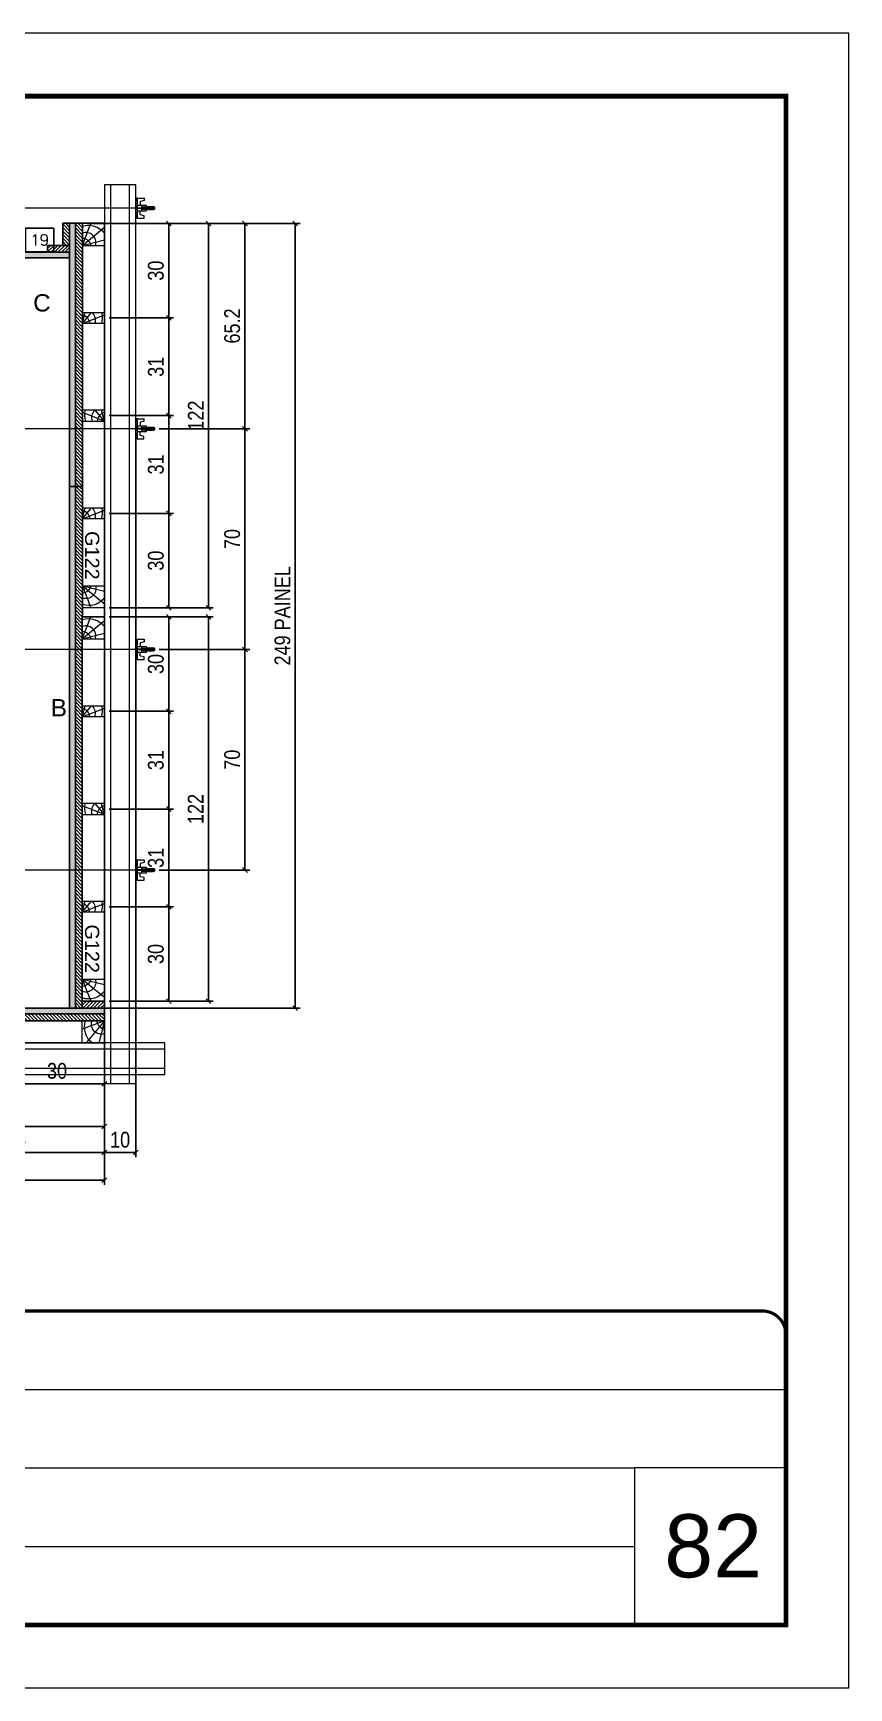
# Model space of a CAD drawing. Extents: x 2949 to 9203, y -16089 to 12527.
# Drawn here: x 5515 to 6033, y -11495 to -10445 of the extents above; entities that cross this region are included whole.
import ezdxf
from ezdxf.enums import TextEntityAlignment as Align

# ---------------------------------------------------------------- set-up
doc = ezdxf.new("R2010")
doc.units = 0
doc.linetypes.add('CONTINUO', pattern=[0])
doc.linetypes.add('DASHED', pattern=[0.75, 0.5, -0.25])
for name, color, linetype, lineweight in [('CARIMBO', 255, 'Continuous', 9), ('CONCRETO', 251, 'Continuous', 25), ('Folhas', 255, 'Continuous', 9), ('Hachura', 251, 'Continuous', 9), ('Madeira', 126, 'Continuous', 18), ('Perfil Metálico', 224, 'Continuous', 18), ('SARRAFO DE PRESSAO', 251, 'DASHED', 9)]:
    doc.layers.add(name, color=color, linetype=linetype, lineweight=lineweight)
for name, color, linetype in [('COTA', 241, 'Continuous'), ('MEIO_PONT', 93, 'Continuous'), ('Painéis', 200, 'Continuous'), ('SARRAFO', 251, 'Continuous'), ('TEXTO_GERAL', 7, 'Continuous')]:
    doc.layers.add(name, color=color, linetype=linetype)
doc.styles.add('ARIAL', font='arial.ttf')
doc.styles.add('COTA TECNICA 2X', font='techl___.ttf', dxfattribs={"height": 10})
doc.styles.add('ROMANS', font='romans.shx')
doc.styles.add('SANSSERIF', font='sas_____.pfb')
doc.dimstyles.new('Cota Seção interna', dxfattribs={"dimtxt": 7, "dimasz": 6, "dimexe": 0.18, "dimexo": 2, "dimgap": -4, "dimtad": 3, "dimdec": 1, "dimlfac": 0.5, "dimzin": 12, "dimdsep": 46, "dimtxsty": 'ROMANS', "dimblk": 'ARCHTICK', "dimcen": 0.09, "dimse1": 1, "dimse2": 1, "dimsd1": 1, "dimsd2": 1, "dimclrd": 180, "dimclre": 5, "dimclrt": 1, "dimadec": 0, "dimazin": 3, "dimtfac": 1, "dimtdec": 1, "dimtofl": 0, "dimtmove": 0, "dimatfit": 3, "dimldrblk": 'ARCHTICK', "dimfxl": 1, "dimtolj": 1, "dimtzin": 0, "dimarcsym": 0})
doc.dimstyles.new('SECAO PILAR', dxfattribs={"dimtxt": 10, "dimasz": 3, "dimexe": 3, "dimexo": 3, "dimgap": 3, "dimtad": 1, "dimdec": 1, "dimlfac": 0.5, "dimzin": 12, "dimdsep": 46, "dimtxsty": 'COTA TECNICA 2X', "dimblk1": 'OBLIQUE', "dimblk2": 'OBLIQUE', "dimsah": 1, "dimcen": 0.9, "dimclrd": 256, "dimclre": 256, "dimclrt": 256, "dimadec": 1, "dimazin": 3, "dimtfac": 1, "dimtdec": 1, "dimtmove": 0, "dimatfit": 3, "dimfxl": 1, "dimtolj": 1, "dimtzin": 12, "dimarcsym": 0})

# ---------------------------------------------------------------- blocks, each defined once
blk = doc.blocks.new('9999999999')
at = {"color": 30, "linetype": 'CONTINUO'}
for p, q in [((98564.6, 34379.6), (99584, 34379.6)), ((98564.6, 34329.8), (99488, 34329.8)), ((99584, 34329.8), (99488, 34329.8)), ((99488, 34329.8), (99488, 34230.2)), ((98564.6, 34280), (99488, 34280))]:
    blk.add_line(p, q, dxfattribs=at)
at = {"color": 30, "linetype": 'CONTINUO', "const_width": 2}
blk.add_lwpolyline([(99584, 34230.2), (99584, 34414.4, 0.414214), (99569, 34429.4), (98229, 34429.4, 0.414214), (98214, 34414.4), (98214, 34245.2, 0.414214), (98229, 34230.2), (99584, 34230.2)], format="xyb", dxfattribs=at)
at = {"layer": 'Folhas'}
blk.add_lwpolyline([(98139, 34190.2), (99624, 34190.2), (99624, 35240.2), (98139, 35240.2)], close=True, dxfattribs=at)
at = {"layer": 'Folhas', "color": 30, "const_width": 3}
blk.add_lwpolyline([(98214, 34230.2), (99584, 34230.2), (99584, 35200.2), (98214, 35200.2)], close=True, dxfattribs=at)
blk = doc.blocks.new('*D2767')
at = {"layer": 'COTA', "color": 180, "lineweight": -2, "transparency": 16777216}
for p, q in [((5528.3, -10568.5), (5510.3, -10568.5)), ((5510.3, -10568.5), (5510.3, -10583.5)), ((5528.3, -10583.5), (5528.3, -10568.5)), ((5510.3, -10583.5), (5528.3, -10583.5))]:
    blk.add_line(p, q, dxfattribs=at)
at = {"layer": 'Defpoints', "color": 0, "transparency": 16777216}
for p in [(5500.3, -10587.5), (5538.3, -10587.5), (5538.3, -10587.5)]:
    blk.add_point(p, dxfattribs=at)
at = {"layer": 'COTA', "color": 1, "transparency": 16777216, "insert": (5519.3, -10576), "char_height": 7, "attachment_point": 5, "style": 'ROMANS'}
blk.add_mtext('\\A1;19', dxfattribs=at)
blk = doc.blocks.new('_ArchTick')
at = {"color": 0, "linetype": 'ByBlock', "const_width": 0.15}
blk.add_lwpolyline([(-0.5, -0.5), (0.5, 0.5)], dxfattribs=at)
blk = doc.blocks.new('*D2820')
at = {"layer": 'COTA', "color": 180, "lineweight": -2, "transparency": 16777216}
for p, q in [((5283.3, -11026), (5257.3, -11026)), ((5257.3, -11026), (5257.3, -11041)), ((5283.3, -11041), (5283.3, -11026)), ((5257.3, -11041), (5283.3, -11041))]:
    blk.add_line(p, q, dxfattribs=at)
at = {"layer": 'Defpoints', "color": 0, "transparency": 16777216}
for p in [(5002.3, -11045), (5002.3, -11063.5), (5538.3, -11063.5)]:
    blk.add_point(p, dxfattribs=at)
at = {"layer": 'COTA', "color": 1, "transparency": 16777216, "insert": (5270.3, -11033.5), "char_height": 7, "attachment_point": 5, "style": 'ROMANS'}
blk.add_mtext('\\A1;268', dxfattribs=at)
blk = doc.blocks.new('C')
at = {"layer": 'Hachura', "color": 0}
for p, q in [((0, 3.22), (0, -3.22)), ((0.45, 3.22), (0, 3.22)), ((0.46, 3.16), (0, 3.16)), ((0.46, 3.05), (0, 3.05)), ((0.46, 2.88), (0, 2.88)), ((0, 2.75), (0, -1.16)), ((0.46, 2.65), (0, 2.65)), ((0.46, 2.23), (0, 2.23)), ((0.46, 1.51), (0, 1.51)), ((0.39, 0.49), (0.17, 0.49)), ((0.45, -3.23), (0.45, 3.22)), ((0.45, 3.22), (2.58, 3.22)), ((1.74, 0.97), (0.45, 0.97)), ((1.45, 0.1), (0.45, 0.1)), ((1.35, 1.94), (1.35, 0.96)), ((2.58, 2.39), (1.47, 2.09)), ((1.74, -0.97), (1.74, 0.97)), ((1.74, 0.97), (1.74, 0.84)), ((1.74, 0.97), (1.74, 0.84)), ((1.74, 0.84), (3.35, 0.84)), ((3.35, 0.45), (1.74, 0.45)), ((2.58, 3.22), (2.58, 2.39)), ((3.32, 0.84), (3.32, -0.84)), ((3.35, 0.84), (3.35, -0.84)), ((3.68, 0.45), (3.35, 0.45)), ((3.84, -0.52), (3.35, 0.45)), ((3.35, 0.06), (3.67, -0.57)), ((3.68, 0.45), (4.16, -0.52)), ((3.72, 0.5), (4.25, -0.57)), ((4.37, -0.55), (3.83, 0.53)), ((4.15, 0.45), (3.93, 0.45)), ((4.42, -0.52), (3.93, 0.45)), ((4.15, 0.45), (4.26, 0.45)), ((4.26, 0.45), (4.74, -0.52)), ((4.3, 0.5), (4.83, -0.57)), ((4.95, -0.55), (4.41, 0.53)), ((4.51, 0.45), (4.84, 0.45)), ((5, -0.52), (4.51, 0.45)), ((4.84, 0.45), (5.32, -0.52)), ((4.88, 0.5), (5.41, -0.57)), ((5.53, -0.55), (4.99, 0.53)), ((5.58, -0.52), (5.09, 0.45)), ((5.42, 0.45), (5.09, 0.45)), ((5.58, -0.52), (5.09, 0.45)), ((5.42, 0.45), (5.74, -0.19)), ((5.46, 0.5), (5.74, -0.07)), ((5.74, 0.19), (5.57, 0.53)), ((5.74, 0.32), (5.68, 0.45)), ((5.68, 0.45), (5.74, 0.45)), ((5.74, 0.45), (5.9, 0.29)), ((5.74, 0.45), (5.74, -0.52)), ((5.9, -0.36), (5.9, 0.29)), ((0.45, 0), (0, 0)), ((0.46, -1.52), (0, -1.52)), ((0.46, -2.23), (0, -2.23)), ((0.46, -2.65), (0, -2.65)), ((0.46, -2.88), (0, -2.88)), ((0.46, -3.05), (0, -3.05)), ((0.46, -3.16), (0, -3.16)), ((0, -3.22), (2.57, -3.22)), ((0.08, -0.48), (0.29, -0.48)), ((0.29, -0.48), (0.4, -0.48)), ((0.45, 0), (0.45, -0.97)), ((0.45, -0.16), (1.45, -0.16)), ((0.45, -0.65), (0.45, -0.32)), ((0.45, -3.23), (0.45, -0.65)), ((0.45, -0.97), (1.74, -0.97)), ((1.35, -1.94), (1.35, -0.97)), ((2.58, -2.39), (1.47, -2.1)), ((3.35, -0.32), (1.74, -0.32)), ((3.35, -0.84), (1.74, -0.84)), ((2.58, -3.23), (2.58, -2.39)), ((3.35, -0.07), (3.58, -0.52)), ((3.35, -0.52), (3.58, -0.52)), ((3.84, -0.52), (4.16, -0.52)), ((4.42, -0.52), (4.74, -0.52)), ((4.63, -0.52), (4.74, -0.52)), ((5, -0.52), (5.32, -0.52)), ((5.58, -0.52), (5.74, -0.52)), ((5.74, -0.52), (5.9, -0.36)), ((5.74, -0.52), (5.74, -0.52))]:
    blk.add_line(p, q, dxfattribs=at)
for centre, radius, start, end in [((1.52, 1.94), 0.161, 104.7436, 180), ((1.44, -0.03), 0.129, 272.695, 87.305), ((3.81, 0.39), 0.143, 25.5688, 154.4312), ((4.39, 0.39), 0.143, 25.5688, 154.4312), ((4.97, 0.39), 0.143, 25.5688, 154.4312), ((5.55, 0.39), 0.143, 25.5688, 154.4312), ((0.17, -0.37), 0.174, 221.744, 317.8592), ((1.52, -1.94), 0.161, 180, 255.2564), ((3.71, -0.4), 0.174, 222.1408, 318.256), ((4.29, -0.4), 0.174, 222.1408, 318.256), ((4.87, -0.4), 0.174, 222.1408, 318.256), ((5.45, -0.4), 0.174, 222.1408, 318.256), ((5.61, -0.4), 0.174, 317.8592, 318.256)]:
    blk.add_arc(centre, radius, start, end, dxfattribs=at)
blk = doc.blocks.new('_Oblique')
at = {"color": 0, "linetype": 'ByBlock', "lineweight": -2}
blk.add_line((-0.5, -0.5), (0.5, 0.5), dxfattribs=at)
blk = doc.blocks.new('*D2807')
at = {"layer": 'COTA', "lineweight": -2, "transparency": 16777216}
for p, q in [((4980.3, -11074.5), (4980.3, -11175.6)), ((5560.3, -11074.5), (5560.3, -11175.6)), ((5560.3, -11172.6), (4980.3, -11172.6))]:
    blk.add_line(p, q, dxfattribs=at)
at = {"layer": 'Defpoints', "color": 0, "transparency": 16777216}
for p in [(4980.3, -11071.5), (5560.3, -11071.5), (4980.3, -11172.6)]:
    blk.add_point(p, dxfattribs=at)
at = {"layer": 'COTA', "lineweight": -2, "transparency": 16777216, "xscale": 3, "yscale": 3, "zscale": 3, "rotation": 180}
blk.add_blockref('_Oblique', (4980.3, -11172.6), dxfattribs=at)
at = {"layer": 'COTA', "lineweight": -2, "transparency": 16777216, "xscale": 3, "yscale": 3, "zscale": 3}
blk.add_blockref('_Oblique', (5560.3, -11172.6), dxfattribs=at)
at = {"layer": 'COTA', "transparency": 16777216, "insert": (5270.3, -11164.5), "char_height": 10, "attachment_point": 5, "style": 'COTA TECNICA 2X'}
blk.add_mtext('\\A1;290 PAINEL', dxfattribs=at)
blk = doc.blocks.new('*D2809')
at = {"layer": 'COTA', "lineweight": -2, "transparency": 16777216}
for p, q in [((5549.3, -10565.5), (5684.4, -10565.5)), ((5681.4, -10565.5), (5681.4, -11063.5)), ((5549.3, -11063.5), (5684.4, -11063.5))]:
    blk.add_line(p, q, dxfattribs=at)
at = {"layer": 'Defpoints', "color": 0, "transparency": 16777216}
for p in [(5546.3, -10565.5), (5546.3, -11063.5), (5681.4, -11063.5)]:
    blk.add_point(p, dxfattribs=at)
at = {"layer": 'COTA', "lineweight": -2, "transparency": 16777216, "xscale": 3, "yscale": 3, "zscale": 3}
for p, rotation in [((5681.4, -10565.5), 90), ((5681.4, -11063.5), 270)]:
    blk.add_blockref('_Oblique', p, dxfattribs=dict(at, rotation=rotation))
at = {"layer": 'COTA', "transparency": 16777216, "insert": (5673.3, -10814.5), "char_height": 10, "attachment_point": 5, "rotation": 90, "style": 'COTA TECNICA 2X'}
blk.add_mtext('\\A1;249 PAINEL', dxfattribs=at)
blk = doc.blocks.new('PONTALETE')
at = {"layer": 'Madeira'}
for q in [(2.71, 7), (7, 5.76), (7, 1.74)]:
    blk.add_line((0, 0), q, dxfattribs=at)
blk.add_lwpolyline([(0, 0), (7, 0), (7, 7), (0, 7)], close=True, dxfattribs=at)
for centre, radius, start, end in [((2.04, 0.06), 6.23, 37.2818, 109.0913), ((1.09, 0.9), 3.19, 343.603, 109.9847), ((-0.21, -0.78), 3.09, 14.6322, 86.0383)]:
    blk.add_arc(centre, radius, start, end, dxfattribs=at)
blk = doc.blocks.new('MEIO PONTALETE')
at = {"layer": 'Madeira'}
for q in [(2.71, 7), (3.5, 2.88), (3.5, 0.87)]:
    blk.add_line((0, 0), q, dxfattribs=at)
blk.add_lwpolyline([(0, 0), (3.5, 0), (3.5, 7), (0, 7)], close=True, dxfattribs=at)
for centre, radius, start, end in [((2.04, 0.06), 6.23, 76.4499, 109.0913), ((1.09, 0.9), 3.19, 40.9063, 109.9847), ((-0.21, -0.78), 3.09, 14.6322, 86.0383)]:
    blk.add_arc(centre, radius, start, end, dxfattribs=at)
blk = doc.blocks.new('*D2763')
at = {"layer": 'COTA', "lineweight": -2, "transparency": 16777216}
for p, q in [((5500.3, -11088.5), (5500.3, -11114.5)), ((5560.3, -11088.5), (5560.3, -11114.5)), ((5500.3, -11111.5), (5560.3, -11111.5))]:
    blk.add_line(p, q, dxfattribs=at)
at = {"layer": 'Defpoints', "color": 0, "transparency": 16777216}
for p in [(5500.3, -11085.5), (5560.3, -11085.5), (5560.3, -11111.5)]:
    blk.add_point(p, dxfattribs=at)
at = {"layer": 'COTA', "lineweight": -2, "transparency": 16777216, "xscale": 3, "yscale": 3, "zscale": 3, "rotation": 180}
blk.add_blockref('_Oblique', (5500.3, -11111.5), dxfattribs=at)
at = {"layer": 'COTA', "lineweight": -2, "transparency": 16777216, "xscale": 3, "yscale": 3, "zscale": 3}
blk.add_blockref('_Oblique', (5560.3, -11111.5), dxfattribs=at)
at = {"layer": 'COTA', "transparency": 16777216, "insert": (5530.3, -11103.3), "char_height": 10, "attachment_point": 5, "style": 'COTA TECNICA 2X'}
blk.add_mtext('\\A1;30', dxfattribs=at)
blk = doc.blocks.new('*D2764')
at = {"layer": 'COTA', "lineweight": -2, "transparency": 16777216}
for p, q in [((5380.3, -11088.5), (5380.3, -11141.6)), ((5560.3, -11088.5), (5560.3, -11141.6)), ((5380.3, -11138.6), (5560.3, -11138.6))]:
    blk.add_line(p, q, dxfattribs=at)
at = {"layer": 'Defpoints', "color": 0, "transparency": 16777216}
for p in [(5380.3, -11085.5), (5560.3, -11085.5), (5560.3, -11138.6)]:
    blk.add_point(p, dxfattribs=at)
at = {"layer": 'COTA', "lineweight": -2, "transparency": 16777216, "xscale": 3, "yscale": 3, "zscale": 3, "rotation": 180}
blk.add_blockref('_Oblique', (5380.3, -11138.6), dxfattribs=at)
at = {"layer": 'COTA', "lineweight": -2, "transparency": 16777216, "xscale": 3, "yscale": 3, "zscale": 3}
blk.add_blockref('_Oblique', (5560.3, -11138.6), dxfattribs=at)
at = {"layer": 'COTA', "transparency": 16777216, "insert": (5470.3, -11130.5), "char_height": 10, "attachment_point": 5, "style": 'COTA TECNICA 2X'}
blk.add_mtext('\\A1;90', dxfattribs=at)
blk = doc.blocks.new('*D2745')
at = {"layer": 'COTA', "lineweight": -2, "transparency": 16777216}
for p, q in [((5563.3, -10565.5), (5604.2, -10565.5)), ((5601.2, -10565.5), (5601.2, -10625.5)), ((5563.3, -10625.5), (5604.2, -10625.5))]:
    blk.add_line(p, q, dxfattribs=at)
at = {"layer": 'Defpoints', "color": 0, "transparency": 16777216}
for p in [(5560.3, -10565.5), (5560.3, -10625.5), (5601.2, -10625.5)]:
    blk.add_point(p, dxfattribs=at)
at = {"layer": 'COTA', "lineweight": -2, "transparency": 16777216, "xscale": 3, "yscale": 3, "zscale": 3}
for p, rotation in [((5601.2, -10565.5), 90), ((5601.2, -10625.5), 270)]:
    blk.add_blockref('_Oblique', p, dxfattribs=dict(at, rotation=rotation))
at = {"layer": 'COTA', "transparency": 16777216, "insert": (5593, -10595.5), "char_height": 10, "attachment_point": 5, "rotation": 90, "style": 'COTA TECNICA 2X'}
blk.add_mtext('\\A1;30', dxfattribs=at)
blk = doc.blocks.new('*D2746')
at = {"layer": 'COTA', "lineweight": -2, "transparency": 16777216}
for p, q in [((5563.3, -10625.5), (5604.2, -10625.5)), ((5601.2, -10625.5), (5601.2, -10687.5)), ((5563.3, -10687.5), (5604.2, -10687.5))]:
    blk.add_line(p, q, dxfattribs=at)
at = {"layer": 'Defpoints', "color": 0, "transparency": 16777216}
for p in [(5560.3, -10625.5), (5560.3, -10687.5), (5601.2, -10687.5)]:
    blk.add_point(p, dxfattribs=at)
at = {"layer": 'COTA', "lineweight": -2, "transparency": 16777216, "xscale": 3, "yscale": 3, "zscale": 3}
for p, rotation in [((5601.2, -10625.5), 90), ((5601.2, -10687.5), 270)]:
    blk.add_blockref('_Oblique', p, dxfattribs=dict(at, rotation=rotation))
at = {"layer": 'COTA', "transparency": 16777216, "insert": (5593, -10656.5), "char_height": 10, "attachment_point": 5, "rotation": 90, "style": 'COTA TECNICA 2X'}
blk.add_mtext('\\A1;31', dxfattribs=at)
blk = doc.blocks.new('*D2747')
at = {"layer": 'COTA', "lineweight": -2, "transparency": 16777216}
for p, q in [((5563.3, -10687.5), (5604.2, -10687.5)), ((5601.2, -10687.5), (5601.2, -10749.5)), ((5563.3, -10749.5), (5604.2, -10749.5))]:
    blk.add_line(p, q, dxfattribs=at)
at = {"layer": 'Defpoints', "color": 0, "transparency": 16777216}
for p in [(5560.3, -10687.5), (5560.3, -10749.5), (5601.2, -10749.5)]:
    blk.add_point(p, dxfattribs=at)
at = {"layer": 'COTA', "lineweight": -2, "transparency": 16777216, "xscale": 3, "yscale": 3, "zscale": 3}
for p, rotation in [((5601.2, -10687.5), 90), ((5601.2, -10749.5), 270)]:
    blk.add_blockref('_Oblique', p, dxfattribs=dict(at, rotation=rotation))
at = {"layer": 'COTA', "transparency": 16777216, "insert": (5593, -10718.5), "char_height": 10, "attachment_point": 5, "rotation": 90, "style": 'COTA TECNICA 2X'}
blk.add_mtext('\\A1;31', dxfattribs=at)
blk = doc.blocks.new('*D2748')
at = {"layer": 'COTA', "lineweight": -2, "transparency": 16777216}
for p, q in [((5563.3, -10749.5), (5604.2, -10749.5)), ((5601.2, -10749.5), (5601.2, -10809.5)), ((5563.3, -10809.5), (5604.2, -10809.5))]:
    blk.add_line(p, q, dxfattribs=at)
at = {"layer": 'Defpoints', "color": 0, "transparency": 16777216}
for p in [(5560.3, -10749.5), (5560.3, -10809.5), (5601.2, -10809.5)]:
    blk.add_point(p, dxfattribs=at)
at = {"layer": 'COTA', "lineweight": -2, "transparency": 16777216, "xscale": 3, "yscale": 3, "zscale": 3}
for p, rotation in [((5601.2, -10749.5), 90), ((5601.2, -10809.5), 270)]:
    blk.add_blockref('_Oblique', p, dxfattribs=dict(at, rotation=rotation))
at = {"layer": 'COTA', "transparency": 16777216, "insert": (5593, -10779.5), "char_height": 10, "attachment_point": 5, "rotation": 90, "style": 'COTA TECNICA 2X'}
blk.add_mtext('\\A1;30', dxfattribs=at)
blk = doc.blocks.new('*D2749')
at = {"layer": 'COTA', "lineweight": -2, "transparency": 16777216}
for p, q in [((5563.3, -10565.5), (5629.3, -10565.5)), ((5626.3, -10565.5), (5626.3, -10809.5)), ((5563.3, -10809.5), (5629.3, -10809.5))]:
    blk.add_line(p, q, dxfattribs=at)
at = {"layer": 'Defpoints', "color": 0, "transparency": 16777216}
for p in [(5560.3, -10565.5), (5560.3, -10809.5), (5626.3, -10809.5)]:
    blk.add_point(p, dxfattribs=at)
at = {"layer": 'COTA', "lineweight": -2, "transparency": 16777216, "xscale": 3, "yscale": 3, "zscale": 3}
for p, rotation in [((5626.3, -10565.5), 90), ((5626.3, -10809.5), 270)]:
    blk.add_blockref('_Oblique', p, dxfattribs=dict(at, rotation=rotation))
at = {"layer": 'COTA', "transparency": 16777216, "insert": (5618.3, -10687.5), "char_height": 10, "attachment_point": 5, "rotation": 90, "style": 'COTA TECNICA 2X'}
blk.add_mtext('\\A1;122', dxfattribs=at)
blk = doc.blocks.new('*D2750')
at = {"layer": 'COTA', "lineweight": -2, "transparency": 16777216}
for p, q in [((5563.3, -10815.1), (5604.2, -10815.1)), ((5601.2, -10815.1), (5601.2, -10875.1)), ((5563.3, -10875.1), (5604.2, -10875.1))]:
    blk.add_line(p, q, dxfattribs=at)
at = {"layer": 'Defpoints', "color": 0, "transparency": 16777216}
for p in [(5560.3, -10815.1), (5560.3, -10875.1), (5601.2, -10875.1)]:
    blk.add_point(p, dxfattribs=at)
at = {"layer": 'COTA', "lineweight": -2, "transparency": 16777216, "xscale": 3, "yscale": 3, "zscale": 3}
for p, rotation in [((5601.2, -10815.1), 90), ((5601.2, -10875.1), 270)]:
    blk.add_blockref('_Oblique', p, dxfattribs=dict(at, rotation=rotation))
at = {"layer": 'COTA', "transparency": 16777216, "insert": (5593, -10845.1), "char_height": 10, "attachment_point": 5, "rotation": 90, "style": 'COTA TECNICA 2X'}
blk.add_mtext('\\A1;30', dxfattribs=at)
blk = doc.blocks.new('*D2751')
at = {"layer": 'COTA', "lineweight": -2, "transparency": 16777216}
for p, q in [((5563.3, -10875.1), (5604.2, -10875.1)), ((5601.2, -10875.1), (5601.2, -10937.1)), ((5563.3, -10937.1), (5604.2, -10937.1))]:
    blk.add_line(p, q, dxfattribs=at)
at = {"layer": 'Defpoints', "color": 0, "transparency": 16777216}
for p in [(5560.3, -10875.1), (5560.3, -10937.1), (5601.2, -10937.1)]:
    blk.add_point(p, dxfattribs=at)
at = {"layer": 'COTA', "lineweight": -2, "transparency": 16777216, "xscale": 3, "yscale": 3, "zscale": 3}
for p, rotation in [((5601.2, -10875.1), 90), ((5601.2, -10937.1), 270)]:
    blk.add_blockref('_Oblique', p, dxfattribs=dict(at, rotation=rotation))
at = {"layer": 'COTA', "transparency": 16777216, "insert": (5593, -10906.1), "char_height": 10, "attachment_point": 5, "rotation": 90, "style": 'COTA TECNICA 2X'}
blk.add_mtext('\\A1;31', dxfattribs=at)
blk = doc.blocks.new('*D2752')
at = {"layer": 'COTA', "lineweight": -2, "transparency": 16777216}
for p, q in [((5563.3, -10937.1), (5604.2, -10937.1)), ((5601.2, -10937.1), (5601.2, -10999.1)), ((5563.3, -10999.1), (5604.2, -10999.1))]:
    blk.add_line(p, q, dxfattribs=at)
at = {"layer": 'Defpoints', "color": 0, "transparency": 16777216}
for p in [(5560.3, -10937.1), (5560.3, -10999.1), (5601.2, -10999.1)]:
    blk.add_point(p, dxfattribs=at)
at = {"layer": 'COTA', "lineweight": -2, "transparency": 16777216, "xscale": 3, "yscale": 3, "zscale": 3}
for p, rotation in [((5601.2, -10937.1), 90), ((5601.2, -10999.1), 270)]:
    blk.add_blockref('_Oblique', p, dxfattribs=dict(at, rotation=rotation))
at = {"layer": 'COTA', "transparency": 16777216, "insert": (5593, -10968.1), "char_height": 10, "attachment_point": 5, "rotation": 90, "style": 'COTA TECNICA 2X'}
blk.add_mtext('\\A1;31', dxfattribs=at)
blk = doc.blocks.new('*D2753')
at = {"layer": 'COTA', "lineweight": -2, "transparency": 16777216}
for p, q in [((5563.3, -10999.1), (5604.2, -10999.1)), ((5601.2, -10999.1), (5601.2, -11059.1)), ((5563.3, -11059.1), (5604.2, -11059.1))]:
    blk.add_line(p, q, dxfattribs=at)
at = {"layer": 'Defpoints', "color": 0, "transparency": 16777216}
for p in [(5560.3, -10999.1), (5560.3, -11059.1), (5601.2, -11059.1)]:
    blk.add_point(p, dxfattribs=at)
at = {"layer": 'COTA', "lineweight": -2, "transparency": 16777216, "xscale": 3, "yscale": 3, "zscale": 3}
for p, rotation in [((5601.2, -10999.1), 90), ((5601.2, -11059.1), 270)]:
    blk.add_blockref('_Oblique', p, dxfattribs=dict(at, rotation=rotation))
at = {"layer": 'COTA', "transparency": 16777216, "insert": (5593, -11029.1), "char_height": 10, "attachment_point": 5, "rotation": 90, "style": 'COTA TECNICA 2X'}
blk.add_mtext('\\A1;30', dxfattribs=at)
blk = doc.blocks.new('*D2754')
at = {"layer": 'COTA', "lineweight": -2, "transparency": 16777216}
for p, q in [((5563.3, -10815.1), (5629.3, -10815.1)), ((5626.3, -10815.1), (5626.3, -11059.1)), ((5563.3, -11059.1), (5629.3, -11059.1))]:
    blk.add_line(p, q, dxfattribs=at)
at = {"layer": 'Defpoints', "color": 0, "transparency": 16777216}
for p in [(5560.3, -10815.1), (5560.3, -11059.1), (5626.3, -11059.1)]:
    blk.add_point(p, dxfattribs=at)
at = {"layer": 'COTA', "lineweight": -2, "transparency": 16777216, "xscale": 3, "yscale": 3, "zscale": 3}
for p, rotation in [((5626.3, -10815.1), 90), ((5626.3, -11059.1), 270)]:
    blk.add_blockref('_Oblique', p, dxfattribs=dict(at, rotation=rotation))
at = {"layer": 'COTA', "transparency": 16777216, "insert": (5618.2, -10937.1), "char_height": 10, "attachment_point": 5, "rotation": 90, "style": 'COTA TECNICA 2X'}
blk.add_mtext('\\A1;122', dxfattribs=at)
blk = doc.blocks.new('*D2801')
at = {"layer": 'COTA', "linetype": 'ByBlock', "lineweight": -2, "transparency": 16777216}
for p, q in [((5560.3, -10568.5), (5560.3, -11158.1)), ((5448.3, -11120.3), (5448.3, -11158.1)), ((5448.3, -11155.1), (5560.3, -11155.1))]:
    blk.add_line(p, q, dxfattribs=at)
at = {"layer": 'Defpoints', "color": 0, "linetype": 'ByBlock', "transparency": 16777216}
for p in [(5560.3, -10565.5), (5448.3, -11117.3), (5560.3, -11155.1)]:
    blk.add_point(p, dxfattribs=at)
at = {"layer": 'COTA', "linetype": 'ByBlock', "lineweight": -2, "transparency": 16777216, "xscale": 3, "yscale": 3, "zscale": 3, "rotation": 180}
blk.add_blockref('_Oblique', (5448.3, -11155.1), dxfattribs=at)
at = {"layer": 'COTA', "linetype": 'ByBlock', "lineweight": -2, "transparency": 16777216, "xscale": 3, "yscale": 3, "zscale": 3}
blk.add_blockref('_Oblique', (5560.3, -11155.1), dxfattribs=at)
at = {"layer": 'COTA', "linetype": 'ByBlock', "transparency": 16777216, "insert": (5504.3, -11146.9), "char_height": 10, "attachment_point": 5, "style": 'COTA TECNICA 2X'}
blk.add_mtext('\\A1;56', dxfattribs=at)
blk = doc.blocks.new('*D2802')
at = {"layer": 'COTA', "linetype": 'ByBlock', "lineweight": -2, "transparency": 16777216}
for p, q in [((5560.3, -10568.5), (5560.3, -11158.1)), ((5580.3, -10698.9), (5580.3, -11158.1)), ((5560.3, -11155.1), (5580.3, -11155.1))]:
    blk.add_line(p, q, dxfattribs=at)
at = {"layer": 'Defpoints', "color": 0, "linetype": 'ByBlock', "transparency": 16777216}
for p in [(5560.3, -10565.5), (5580.3, -10695.9), (5580.3, -11155.1)]:
    blk.add_point(p, dxfattribs=at)
at = {"layer": 'COTA', "linetype": 'ByBlock', "lineweight": -2, "transparency": 16777216, "xscale": 3, "yscale": 3, "zscale": 3, "rotation": 180}
blk.add_blockref('_Oblique', (5560.3, -11155.1), dxfattribs=at)
at = {"layer": 'COTA', "linetype": 'ByBlock', "lineweight": -2, "transparency": 16777216, "xscale": 3, "yscale": 3, "zscale": 3}
blk.add_blockref('_Oblique', (5580.3, -11155.1), dxfattribs=at)
at = {"layer": 'COTA', "linetype": 'ByBlock', "transparency": 16777216, "insert": (5570.3, -11147), "char_height": 10, "attachment_point": 5, "style": 'COTA TECNICA 2X'}
blk.add_mtext('\\A1;10', dxfattribs=at)
blk = doc.blocks.new('*D2803')
at = {"layer": 'COTA', "lineweight": -2, "transparency": 16777216}
for p, q in [((5563.3, -10565.5), (5652.5, -10565.5)), ((5649.5, -10565.5), (5649.5, -10695.8)), ((5595.1, -10695.8), (5652.5, -10695.8))]:
    blk.add_line(p, q, dxfattribs=at)
at = {"layer": 'Defpoints', "color": 0, "transparency": 16777216}
for p in [(5560.3, -10565.5), (5592.1, -10695.8), (5649.5, -10695.8)]:
    blk.add_point(p, dxfattribs=at)
at = {"layer": 'COTA', "lineweight": -2, "transparency": 16777216, "xscale": 3, "yscale": 3, "zscale": 3}
for p, rotation in [((5649.5, -10565.5), 90), ((5649.5, -10695.8), 270)]:
    blk.add_blockref('_Oblique', p, dxfattribs=dict(at, rotation=rotation))
at = {"layer": 'COTA', "transparency": 16777216, "insert": (5641.4, -10630.6), "char_height": 10, "attachment_point": 5, "rotation": 90, "style": 'COTA TECNICA 2X'}
blk.add_mtext('\\A1;65.2', dxfattribs=at)
blk = doc.blocks.new('*D2804')
at = {"layer": 'COTA', "linetype": 'ByBlock', "lineweight": -2, "transparency": 16777216}
for p, q in [((5595.1, -10695.8), (5652.5, -10695.8)), ((5649.5, -10695.8), (5649.5, -10835.8)), ((5595.1, -10835.8), (5652.5, -10835.8))]:
    blk.add_line(p, q, dxfattribs=at)
at = {"layer": 'Defpoints', "color": 0, "linetype": 'ByBlock', "transparency": 16777216}
for p in [(5592.1, -10695.8), (5592.1, -10835.8), (5649.5, -10835.8)]:
    blk.add_point(p, dxfattribs=at)
at = {"layer": 'COTA', "linetype": 'ByBlock', "lineweight": -2, "transparency": 16777216, "xscale": 3, "yscale": 3, "zscale": 3}
for p, rotation in [((5649.5, -10695.8), 90), ((5649.5, -10835.8), 270)]:
    blk.add_blockref('_Oblique', p, dxfattribs=dict(at, rotation=rotation))
at = {"layer": 'COTA', "linetype": 'ByBlock', "transparency": 16777216, "insert": (5641.4, -10765.8), "char_height": 10, "attachment_point": 5, "rotation": 90, "style": 'COTA TECNICA 2X'}
blk.add_mtext('\\A1;70', dxfattribs=at)
blk = doc.blocks.new('*D2805')
at = {"layer": 'COTA', "linetype": 'ByBlock', "lineweight": -2, "transparency": 16777216}
for p, q in [((5595.1, -10835.8), (5652.5, -10835.8)), ((5649.5, -10835.8), (5649.5, -10975.8)), ((5595.1, -10975.8), (5652.5, -10975.8))]:
    blk.add_line(p, q, dxfattribs=at)
at = {"layer": 'Defpoints', "color": 0, "linetype": 'ByBlock', "transparency": 16777216}
for p in [(5592.1, -10835.8), (5592.1, -10975.8), (5649.5, -10975.8)]:
    blk.add_point(p, dxfattribs=at)
at = {"layer": 'COTA', "linetype": 'ByBlock', "lineweight": -2, "transparency": 16777216, "xscale": 3, "yscale": 3, "zscale": 3}
for p, rotation in [((5649.5, -10835.8), 90), ((5649.5, -10975.8), 270)]:
    blk.add_blockref('_Oblique', p, dxfattribs=dict(at, rotation=rotation))
at = {"layer": 'COTA', "linetype": 'ByBlock', "transparency": 16777216, "insert": (5641.4, -10905.8), "char_height": 10, "attachment_point": 5, "rotation": 90, "style": 'COTA TECNICA 2X'}
blk.add_mtext('\\A1;70', dxfattribs=at)

msp = doc.modelspace()

# ---------------------------------------------------------------- hatches: boundary and pattern name
at = {"layer": 'Hachura'}
h = msp.add_hatch(dxfattribs=at)
h.set_pattern_fill('ANSI31', color=256, scale=0.5, angle=270, style=0)
h.set_pattern_definition([(315, (29072.522, -20209.7992), (1.12253202, 1.12253202), [])])
h.paths.add_polyline_path([(5533.9, -10579.46), (5538.3, -10579.46), (5538.3, -10565.46), (5533.9, -10565.46)])
h = msp.add_hatch(color=256, dxfattribs=at)
h.dxf.hatch_style = 1
h.paths.add_polyline_path([(5538.3, -11063.46), (5538.3, -10565.46), (5541.9, -10565.46), (5541.9, -11063.46)])
h = msp.add_hatch(dxfattribs=at)
h.set_pattern_fill('ANSI31', color=256, scale=0.5, angle=270, style=0)
h.set_pattern_definition([(315, (29080.522, -19942.7992), (1.12253202, 1.12253202), [])])
h.paths.add_polyline_path([(5541.9, -11063.46), (5546.3, -11063.46), (5546.3, -10565.46), (5541.9, -10565.46)])
h = msp.add_hatch(color=256, dxfattribs=at)
h.dxf.hatch_style = 1
h.paths.add_polyline_path([(5538.3, -10583.86), (5538.3, -10587.46), (5500.3, -10587.46), (5500.3, -10583.86)])
h = msp.add_hatch(dxfattribs=at)
h.set_pattern_fill('ANSI31', color=256, scale=0.5, angle=360, style=0)
h.set_pattern_definition([(45, (15314.6657, 11823.9608), (-1.12253202, 1.12253202), [])])
h.paths.add_polyline_path([(5538.3, -10583.86), (5538.3, -10579.46), (5524.3, -10579.46), (5524.3, -10583.86)])
h = msp.add_hatch(color=256, dxfattribs=at)
h.dxf.hatch_style = 1
h.paths.add_polyline_path([(5560.3, -11067.06), (5560.3, -11063.46), (4980.3, -11063.46), (4980.3, -11067.06)])
h = msp.add_hatch(dxfattribs=at)
h.set_pattern_fill('ANSI31', color=256, scale=0.5, angle=180, style=0)
h.set_pattern_definition([(225, (-3566.638, -33380.0555), (1.12253202, -1.12253202), [])])
h.paths.add_polyline_path([(5560.3, -11063.46), (5560.3, -11059.06), (5546.3, -11059.06), (5546.3, -11063.46)])
h = msp.add_hatch(dxfattribs=at)
h.set_pattern_fill('ANSI31', color=256, scale=0.5, angle=270, style=0)
h.set_pattern_definition([(315, (-2381.0758, -21711.75), (1.12253202, 1.12253202), [])])
h.paths.add_polyline_path([(4980.3, -11071.46), (4980.3, -11067.06), (5560.3, -11067.06), (5560.3, -11071.46)])

# ---------------------------------------------------------------- linework, layer by layer
at = {"layer": 'CONCRETO', "color": 2}
msp.add_lwpolyline([(5538.3, -10587.46), (5500.3, -10587.46), (5500.3, -11025.46), (5002.3, -11025.46), (5002.3, -11063.46), (5538.3, -11063.46)], close=True, dxfattribs=at)
at = {"layer": 'Hachura'}
for p, q in [((5591.1, -10555.86), (5451.3, -10555.85)), ((5591.09, -10695.86), (5451.29, -10695.85)), ((5591.08, -10835.86), (5451.28, -10835.85)), ((5591.08, -10975.86), (5451.28, -10975.85))]:
    msp.add_line(p, q, dxfattribs=at)
at = {"layer": 'Madeira'}
for points in [[(5560.34, -10809.46), (5546.34, -10809.46), (5546.34, -10565.46), (5560.34, -10565.46)], [(5560.3, -11059.06), (5546.3, -11059.06), (5546.3, -10815.06), (5560.3, -10815.06)], [(5560.3, -11071.46), (5560.3, -11085.46), (4980.3, -11085.46), (4980.3, -11071.46)], [(5380.3, -11071.46), (5380.3, -11085.46), (5560.3, -11085.46), (5560.3, -11071.46)]]:
    msp.add_lwpolyline(points, close=True, dxfattribs=at)
at = {"layer": 'Painéis'}
msp.add_line((5538.3, -10732.46), (5546.7, -10732.46), dxfattribs=at)
at = {"layer": 'Painéis', "linetype": 'ByBlock'}
for p, q in [((5538.3, -11063.46), (5546.3, -11063.46)), ((5546.3, -11063.46), (5546.3, -11059.69))]:
    msp.add_line(p, q, dxfattribs=at)
at = {"layer": 'Painéis'}
for points in [[(5538.3, -11063.46), (5538.3, -10565.46), (5541.9, -10565.46), (5541.9, -11063.46)], [(5538.3, -10583.86), (5538.3, -10587.46), (5500.3, -10587.46), (5500.3, -10583.86)], [(5560.3, -11067.06), (5560.3, -11063.46), (4980.3, -11063.46), (4980.3, -11067.06)]]:
    msp.add_lwpolyline(points, close=True, dxfattribs=at)
at = {"layer": 'Perfil Metálico'}
for points in [[(5560.3, -11111.37), (5580.3, -11111.37), (5580.3, -10541.09), (5560.3, -10541.09)], [(5576.3, -10541.09), (5564.3, -10541.09), (5564.3, -11111.37), (5576.3, -11111.37)], [(4948.36, -11085.46), (4948.36, -11105.46), (5598.62, -11105.46), (5598.62, -11085.46)], [(5598.62, -11101.46), (5598.62, -11089.46), (4948.36, -11089.46), (4948.36, -11101.46)]]:
    msp.add_lwpolyline(points, close=True, dxfattribs=at)
at = {"layer": 'SARRAFO'}
msp.add_line((5546.3, -11063.46), (5546.34, -10565.46), dxfattribs=at)
for points in [[(5538.3, -10565.46), (5538.3, -10579.46), (5533.9, -10579.46), (5533.9, -10565.46)], [(5524.3, -10579.46), (5538.3, -10579.46), (5538.3, -10583.86), (5524.3, -10583.86)], [(5546.3, -11059.06), (5560.3, -11059.06), (5560.3, -11063.46), (5546.3, -11063.46)], [(5560.3, -11067.06), (4980.3, -11067.06), (4980.3, -11071.46), (5560.3, -11071.46)], [(5560.3, -11067.06), (4980.3, -11067.06), (4980.3, -11071.46), (5560.3, -11071.46)]]:
    msp.add_lwpolyline(points, close=True, dxfattribs=at)
msp.add_lwpolyline([(5546.34, -10565.46), (5538.3, -10565.46), (5538.3, -11063.46), (5546.3, -11063.46)], dxfattribs=at)

# ---------------------------------------------------------------- block references
at = {"layer": 'Hachura', "linetype": 'Continuous', "xscale": -2, "yscale": 2, "zscale": 2, "rotation": 180}
for p in [(5580.3, -10555.86), (5580.29, -10695.86), (5580.3, -10835.86), (5580.3, -10975.86)]:
    msp.add_blockref('C', p, dxfattribs=at)
at = {"layer": 'Madeira', "xscale": 2, "yscale": 2, "zscale": 2}
for p in [(5546.34, -10579.46), (5546.3, -10829.06)]:
    msp.add_blockref('PONTALETE', p, dxfattribs=at)
at = {"layer": 'Madeira'}
for name, p, xscale, yscale, zscale, rotation in [('MEIO PONTALETE', (5546.34, -10628.96), -1.999999997962732, 1.999999997962732, 1.999999997962732, 270), ('MEIO PONTALETE', (5560.34, -10690.96), 1.999999997962732, 1.999999997962732, 1.999999997962732, 90.00000000000001), ('MEIO PONTALETE', (5546.34, -10752.96), -1.999999997962732, 1.999999997962732, 1.999999997962732, 270), ('PONTALETE', (5546.34, -10795.46), -2, 2, 2, 180), ('MEIO PONTALETE', (5546.3, -10878.56), -1.999999997962732, 1.999999997962732, 1.999999997962732, 270), ('MEIO PONTALETE', (5560.3, -10940.56), 1.999999997962732, 1.999999997962732, 1.999999997962732, 90.00000000000001), ('MEIO PONTALETE', (5546.3, -11002.56), -1.999999997962732, 1.999999997962732, 1.999999997962732, 270), ('PONTALETE', (5546.3, -11045.06), -2, 2, 2, 180)]:
    msp.add_blockref(name, p, dxfattribs=dict(at, xscale=xscale, yscale=yscale, zscale=zscale, rotation=rotation))
at = {"layer": 'MEIO_PONT', "xscale": -2, "yscale": 2, "zscale": 2, "rotation": 90.00000000000007}
msp.add_blockref('PONTALETE', (5560.3, -11071.46), dxfattribs=at)
at = {"layer": 'SARRAFO DE PRESSAO', "color": 6, "linetype": 'ByBlock'}
msp.add_blockref('9999999999', (-93591.44, -45684.97), dxfattribs=at)

# ---------------------------------------------------------------- texts
at = {"layer": 'CARIMBO', "style": 'ARIAL'}
msp.add_text('82', height=40, dxfattribs=at).set_placement((5915.39, -11424.62))
at = {"layer": 'TEXTO_GERAL', "style": 'ARIAL'}
for s, p in [('C', (5520.7, -10615.93)), ('B', (5531.49, -10872.8))]:
    msp.add_text(s, height=11, dxfattribs=at).set_placement(p, align=Align.MIDDLE_CENTER)
at = {"layer": 'TEXTO_GERAL', "color": 0, "linetype": 'Continuous', "style": 'SANSSERIF'}
for p in [(5552.58, -10760.76), (5552.54, -11010.36)]:
    msp.add_text('G122', height=9, rotation=270, dxfattribs=at).set_placement(p, align=Align.MIDDLE_LEFT)

# ---------------------------------------------------------------- dimensions: what is measured, and where the dimension line sits
at = {"layer": 'COTA', "linetype": 'ByBlock'}
for base, p1, p2, picture, middle in [((5560.34, -11155.06), (5448.28, -11117.29), (5560.34, -10565.46), '*D2801', (5504.31, -11146.95)), ((5580.3, -11155.06), (5560.34, -10565.46), (5580.3, -10695.86), '*D2802', (5570.32, -11146.95))]:
    dim = msp.add_linear_dim(base=base, p1=p1, p2=p2, dimstyle='SECAO PILAR', override={"dimtmove": 1}, dxfattribs=at)
    dim.commit()
    dim.dimension.update_dxf_attribs({"geometry": picture, "text_midpoint": middle})
at = {"layer": 'COTA'}
dim = msp.add_linear_dim(base=(5538.3, -10587.46), p1=(5500.3, -10587.46), p2=(5538.3, -10587.46), dimstyle='Cota Seção interna', dxfattribs=at)
dim.commit()
dim.dimension.update_dxf_attribs({"geometry": '*D2767', "text_midpoint": (5519.3, -10587.46), "dimtype": 160})
dim = msp.add_linear_dim(base=(5681.38, -11063.46), p1=(5546.34, -10565.46), p2=(5546.3, -11063.46), angle=270, text='<> PAINEL', dimstyle='SECAO PILAR', dxfattribs=at)
dim.commit()
dim.dimension.update_dxf_attribs({"geometry": '*D2809', "text_midpoint": (5673.28, -10814.46)})
for base, p1, p2, angle, dimstyle, picture, middle in [((5601.21, -10625.46), (5560.34, -10565.46), (5560.34, -10625.46), 270, 'SECAO PILAR', '*D2745', (5592.99, -10595.46)), ((5626.34, -10809.46), (5560.34, -10565.46), (5560.34, -10809.46), 270, 'SECAO PILAR', '*D2749', (5618.28, -10687.46)), ((5649.46, -10695.79), (5560.34, -10565.46), (5592.09, -10695.79), 270, 'SECAO PILAR', '*D2803', (5641.35, -10630.62)), ((5601.21, -10687.46), (5560.34, -10625.46), (5560.34, -10687.46), 270, 'SECAO PILAR', '*D2746', (5592.99, -10656.46)), ((5601.21, -10749.46), (5560.34, -10687.46), (5560.34, -10749.46), 270, 'SECAO PILAR', '*D2747', (5592.99, -10718.46)), ((5601.21, -10809.46), (5560.34, -10749.46), (5560.34, -10809.46), 270, 'SECAO PILAR', '*D2748', (5592.99, -10779.46)), ((5601.17, -10875.06), (5560.3, -10815.06), (5560.3, -10875.06), 270, 'SECAO PILAR', '*D2750', (5592.95, -10845.06)), ((5626.29, -11059.06), (5560.3, -10815.06), (5560.3, -11059.06), 270, 'SECAO PILAR', '*D2754', (5618.23, -10937.06)), ((5601.17, -10937.06), (5560.3, -10875.06), (5560.3, -10937.06), 270, 'SECAO PILAR', '*D2751', (5592.95, -10906.06)), ((5601.17, -10999.06), (5560.3, -10937.06), (5560.3, -10999.06), 270, 'SECAO PILAR', '*D2752', (5592.95, -10968.06)), ((5601.17, -11059.06), (5560.3, -10999.06), (5560.3, -11059.06), 270, 'SECAO PILAR', '*D2753', (5592.95, -11029.06)), ((5002.3, -11044.96), (5538.3, -11063.46), (5002.3, -11063.46), 180, 'Cota Seção interna', '*D2820', (5270.3, -11033.46))]:
    dim = msp.add_linear_dim(base=base, p1=p1, p2=p2, angle=angle, dimstyle=dimstyle, dxfattribs=at)
    dim.commit()
    dim.dimension.update_dxf_attribs({"geometry": picture, "text_midpoint": middle})
at = {"layer": 'COTA', "linetype": 'ByBlock'}
for base, p1, p2, picture, middle in [((5649.46, -10835.79), (5592.09, -10695.79), (5592.1, -10835.79), '*D2804', (5641.36, -10765.79)), ((5649.46, -10975.79), (5592.1, -10835.79), (5592.1, -10975.79), '*D2805', (5641.36, -10905.79))]:
    dim = msp.add_linear_dim(base=base, p1=p1, p2=p2, angle=270, dimstyle='SECAO PILAR', override={"dimtmove": 1}, dxfattribs=at)
    dim.commit()
    dim.dimension.update_dxf_attribs({"geometry": picture, "text_midpoint": middle})
at = {"layer": 'COTA'}
dim = msp.add_linear_dim(base=(4980.3, -11172.6), p1=(5560.3, -11071.46), p2=(4980.3, -11071.46), text='<> PAINEL', dimstyle='SECAO PILAR', dxfattribs=at)
dim.commit()
dim.dimension.update_dxf_attribs({"geometry": '*D2807', "text_midpoint": (5270.3, -11172.6), "dimtype": 160})
for base, p1, picture, middle in [((5560.3, -11138.59), (5380.3, -11085.46), '*D2764', (5470.3, -11130.46)), ((5560.3, -11111.48), (5500.3, -11085.46), '*D2763', (5530.3, -11103.27))]:
    dim = msp.add_linear_dim(base=base, p1=p1, p2=(5560.3, -11085.46), dimstyle='SECAO PILAR', dxfattribs=at)
    dim.commit()
    dim.dimension.update_dxf_attribs({"geometry": picture, "text_midpoint": middle})

doc.saveas('drawing.dxf')
